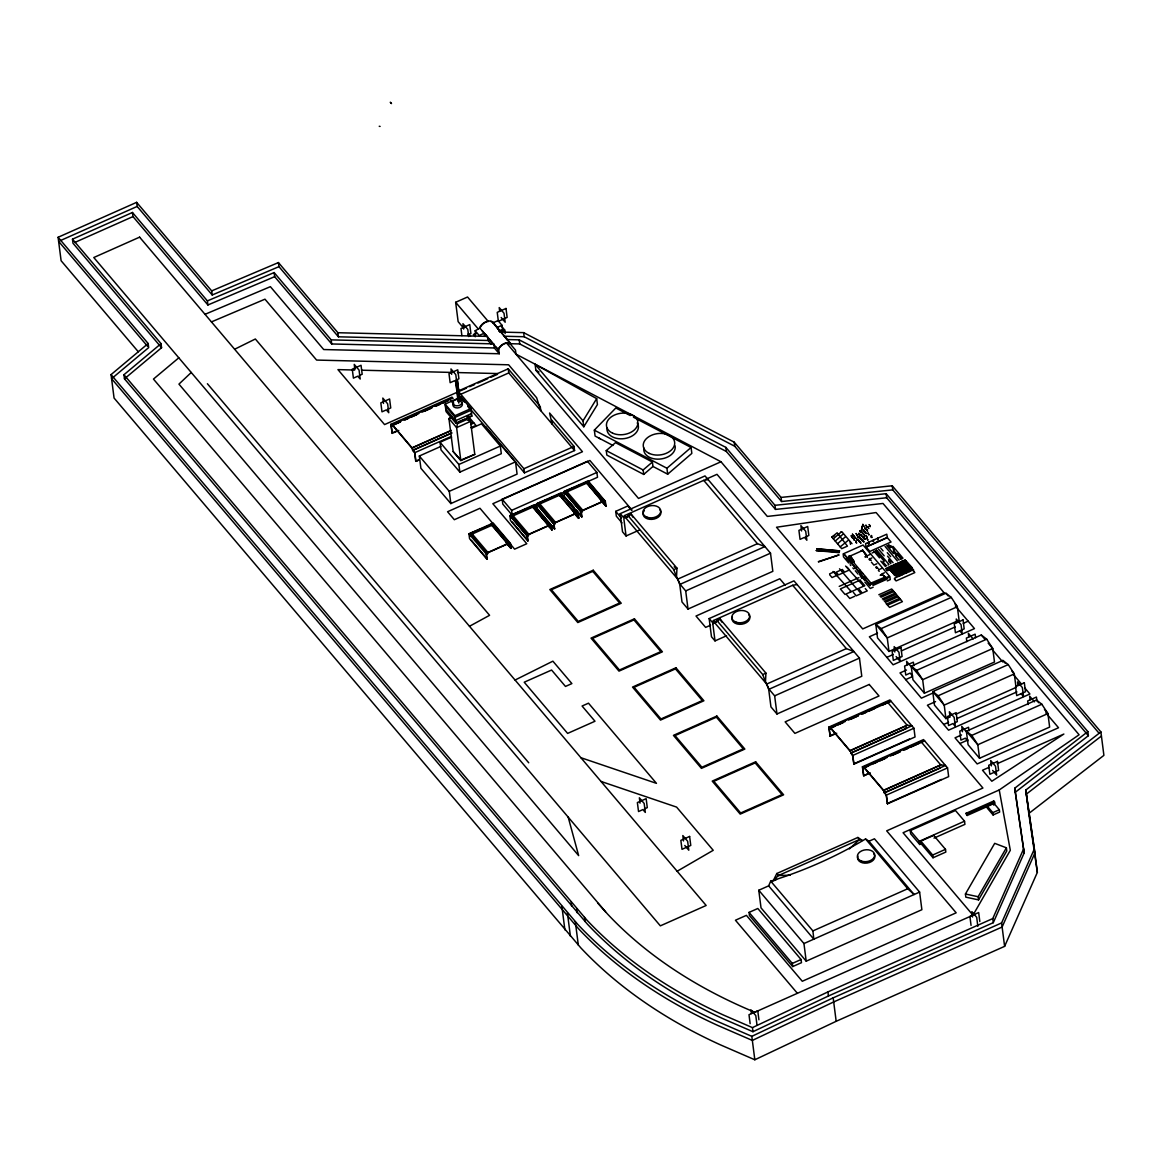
<?xml version="1.0" encoding="UTF-8"?>
<svg xmlns="http://www.w3.org/2000/svg" width="1162" height="1162" viewBox="0 0 1162 1162"><rect width="100%" height="100%" fill="white"/><g stroke="black" fill="none" stroke-linecap="round" stroke-linejoin="round"><path stroke-width="1.5" d="M868.29 544.005L868.668 542.378M868.697 542.102L868.711 543.831L868.668 542.117L868.275 542.785M873.432 541.695L873.432 539.981L873.054 540.926M877.76 539.633L877.76 538.384M877.717 539.793L877.717 538.064M688.02 609.062L685.696 590.906L680.104 584.312L676.516 576.933L676.981 568.203L631.111 514.098L627.916 515.521L626.376 517.802L624.517 515.594L623.326 517.322L620.203 513.648L705.014 475.926L770.508 553.17L772.832 571.341L688.02 609.062L681.992 601.96L679.785 584.718L677.882 579.315L625.04 517.003L623.849 518.731L626.057 535.972L639.231 530.119M776.971 713.991L774.647 695.835L769.055 689.24L765.467 681.862L765.932 673.132L720.077 619.026L716.867 620.45L715.342 622.73L713.468 620.523L712.277 622.251L709.154 618.576L793.966 580.855L859.459 658.099L861.783 676.269L776.971 713.991L770.943 706.888L768.736 689.647L766.833 684.244L713.991 621.931L712.8 623.66L715.008 640.901L726.54 635.774M833.314 538.79L841.346 531.876M837.541 543.772L845.253 536.917M840.17 546.881L848.115 540.446M848.551 556.54L850.177 555.625L854.361 561.943L852.429 562.408L854.07 561.638L850.163 555.712M861.027 550.89L862.683 550.105L866.867 556.438L864.92 556.903L866.576 556.119L862.669 550.192M453.224 418.669L457.465 423.665L456.608 427.616L460.82 460.559L474.779 454.357L470.552 421.414L467.269 417.536M457.334 379.916L460.094 401.82L457.32 379.916M861.725 528.376C862.756 520.416 860.868 536.742 861.71 528.463M888.015 565.052L888.959 564.514L876.685 550.047M398.784 430.448L392.219 433.368L391.158 425.089L449.462 399.22L453.122 398.479L451.974 397.128L390.839 424.333L391.972 425.684L392.364 424.624L412.031 447.835L414.834 452.643L415.952 461.372L419.264 459.905M828.782 727.136L829.929 728.487L830.307 727.427L849.988 750.623L852.588 755.576L853.91 764.175L915.046 736.969L913.928 728.24L889.932 699.931L828.782 727.136L830.162 736.171L836.727 733.251M845.282 721.471L830.525 728.037L830.133 729.097L829.102 727.877L887.405 702.022L891.065 701.282L882.815 704.956M911.473 746.817L924.691 740.935L921.03 741.676L863.932 767.08L863.54 768.126L862.407 766.789L923.543 739.584L947.538 767.893L948.657 776.623L887.521 803.828L886.199 795.229L883.498 790.538L864.136 767.69L887.1 757.479M864.136 767.69L863.744 768.75L862.712 767.53L863.787 775.824L870.338 772.904M486.558 554.376L488.084 552.647L507.634 543.961L508.288 544.702L510.249 543.831L511.106 548.304L510.481 543.467L493.167 523.045L468.94 533.823L469.564 538.66L486.878 559.082L486.558 554.376L468.94 533.823M527.475 536.176L529 534.447L548.551 525.747L549.205 526.502L551.166 525.631L535.377 506.995L533.416 507.867L532.748 507.111L513.197 515.812L511.672 517.54L527.475 536.176L527.795 540.882L510.481 520.46L509.871 515.623L534.099 504.845L554.506 529L554.172 524.294L538.384 505.659L539.909 503.93L559.459 495.23L560.113 495.985L562.088 495.114L577.877 513.749L578.734 518.223L578.11 513.386L560.796 492.964L536.568 503.742L537.193 508.578M554.172 524.294L555.712 522.566L575.248 513.865L575.916 514.621L577.877 513.749M581.407 512.181L582.932 510.452L602.482 501.766L603.136 502.507L605.097 501.635L589.308 483L587.333 483.871L586.679 483.131L567.129 491.817L565.603 493.545L581.407 512.181L581.726 516.887L564.412 496.464L563.788 491.628L588.016 480.85L605.329 501.272L605.954 506.109L601.175 500.909M868.944 841.244L874.449 838.79L919.621 892.082L921.873 909.701L806.21 961.163L761.023 907.871L758.771 890.252L768.634 885.865L770.711 881.145C803.726 870.963 835.986 856.801 865.545 838.964L868.944 841.244L914.116 894.537L907.74 888.741L865.545 838.964M205.02 314.321L270.383 286.665L323.704 349.544L499.268 353.756L494.358 347.961L331.707 343.967L274.653 276.672L207.911 304.981L207.388 300.9L132.453 212.486L72.48 239.169L161.039 343.632L123.942 374.73L124.465 378.812L587.376 924.124A551.921 375.006 -7.3 0 0 724.434 1019.335L752.961 1031.711L828.448 995.994L993.292 922.672L992.769 918.576L1023.606 848.928L1014.76 788.185L1087.85 731.61L886.156 493.69L774.981 505.325L725.887 447.414L519.196 339.856L506.545 339.536M993.292 922.672L1024.129 853.01L1023.606 848.928M491.192 344.228L488.025 340.481L338.418 336.806L278.953 266.664L212.21 294.988L211.687 290.892L136.637 202.348L58.1 237.28L148.155 343.516L111.058 374.614L114.065 398.043L580.797 947.843A562.568 382.225 -7.3 0 0 720.498 1044.885L754.821 1059.773L836.175 1021.296L1004.607 946.362L1001.6 922.933L1034.354 848.943L1025.785 790.058L1100.893 731.929L892.227 485.789L781.053 497.423L734.21 442.17L523.655 332.637L500.197 332.071L496.958 327.553L502.013 325.302L498.019 320.596L492.964 322.847M1004.607 946.362L1037.346 872.386L1034.354 848.943M776.826 873.504L773.689 879.823L778.54 875.509L859.56 839.472L862.233 840.431L857.846 837.453L776.826 873.504L778.54 875.509L790.276 875.218M897.224 573.157L896.047 575.451L894.203 574.667M901.102 571.443L899.911 573.737L898.066 572.953M904.573 569.903L903.382 572.183L901.538 571.413M908.016 568.363L906.839 570.658L904.995 569.874M911.328 566.882L910.151 569.177L908.306 568.407M891.428 566.838L890.382 568.77L888.654 568.116M895.292 565.11L894.246 567.056L892.518 566.402M898.763 563.57L897.718 565.516L895.989 564.863M902.22 562.03L901.175 563.977L899.432 563.323M905.532 560.563L904.486 562.495L902.758 561.842M891.995 567.448L890.92 569.409L889.206 568.784M895.858 565.734L894.784 567.681L893.084 567.071M899.33 564.18L898.255 566.141L896.556 565.531M902.787 562.655L901.712 564.601L899.998 563.991M906.099 561.173L905.024 563.134L903.324 562.51M876.744 550.483L875.93 550.933M892.765 568.291L891.646 570.266L889.903 569.612M896.628 566.562L895.51 568.538L893.781 567.884M900.1 565.022L898.981 566.998L897.253 566.344M903.542 563.483L902.438 565.458L900.695 564.805M906.868 562.016L905.75 563.991L904.007 563.338M896.686 572.575L895.452 574.754L893.622 573.984M900.565 570.862L899.315 573.026L897.485 572.256M904.021 569.307L902.787 571.486L900.957 570.716M907.478 567.782L906.244 569.946L904.399 569.177M910.79 566.301L909.556 568.479L907.725 567.71M597.878 903.252L607.77 914.276A527.984 358.738 -7.3 0 0 754.806 1012.247L972.972 915.191L1010.315 850.293L999.233 789.971L1079.091 734.762L883.004 503.451L767.327 516.422L720.992 461.764L515.986 354.149L507.068 343.632L519.719 343.937L726.41 451.51L775.504 509.421L886.679 497.772L1088.373 735.706L1015.283 792.266L1024.129 853.01M965.433 894.014L994.701 843.336L1006.394 847.81L1006.786 850.947L978.535 899.882L965.825 897.166L965.433 894.014L978.128 896.73L978.535 899.882M978.128 896.73L1006.394 847.81M893.52 569.119L892.372 571.108L890.6 570.426M897.398 567.405L896.236 569.395L894.464 568.712M900.87 565.865L899.708 567.855L897.936 567.158M904.312 564.325L903.164 566.315L901.392 565.633M907.624 562.844L906.476 564.848L904.704 564.151M897.689 573.665L896.396 575.858L894.595 575.132M901.552 571.951L900.259 574.144L898.458 573.403M905.024 570.397L903.731 572.605L901.93 571.864M908.481 568.872L907.188 571.065L905.372 570.324M911.792 567.39L910.5 569.583L908.699 568.857M894.203 569.874L893.012 571.878L891.225 571.167M898.081 568.145L896.875 570.15L895.089 569.438M901.552 566.606L900.347 568.61L898.56 567.898M904.995 565.066L903.804 567.071L902.017 566.359M908.306 563.599L907.115 565.603L905.329 564.892M894.885 570.615L893.665 572.634L891.85 571.907M898.763 568.886L897.529 570.92L895.728 570.179M902.22 567.346L901 569.365L899.185 568.639M905.677 565.807L904.443 567.84L902.642 567.1M908.989 564.34L907.769 566.359L905.953 565.633M583.789 426.788L583.019 420.847L596.672 398.624L535.101 364.316L535.856 370.242L583.789 426.788L597.428 404.55L596.672 398.624M895.524 571.297L894.261 573.345L892.445 572.59M899.388 569.583L898.124 571.617L896.309 570.876M902.859 568.029L901.596 570.077L899.78 569.336M906.302 566.504L905.038 568.538L903.223 567.797M909.628 565.022L908.364 567.071L906.549 566.315M896.149 571.995L894.856 574.043L893.026 573.287M900.013 570.266L898.72 572.329L896.89 571.573M903.484 568.726L902.191 570.774L900.361 570.019M906.941 567.187L905.634 569.249L903.818 568.494M910.253 565.72L908.96 567.768L907.13 567.012M833.052 571.457L851.092 591.429L850.264 591.574M839.53 568.799L857.135 589.279M845.587 566.054L863.642 586.026L862.8 586.185M612.926 445.438L595.089 436.07L594.334 430.143L615.831 407.978L630.24 415.546M191.236 372.494L178.948 384.114L578.647 855.61L568.189 817.147M849.364 848.928L859.56 839.472L857.846 837.453M857.091 589.236L856.743 588.931M835.246 541.071L842.726 534.433M900.259 559.227L901.044 559.125L893.244 549.917M652.971 466.456L643.719 474.43L606.825 455.068L606.259 450.609L615.526 442.649L652.405 462.011L652.971 466.456L667.685 474.183L691.84 453.398L691.07 447.472L633.45 417.216M643.719 474.43L643.138 469.971L652.405 462.011M667.685 474.183L666.93 468.242L691.07 447.472M124.465 378.812L161.562 347.714L161.039 343.632M178.803 357.823L153.457 379.073L605.605 911.865M831.861 537.076L837.163 532.806L847.447 546.111L841.695 548.667L831.861 537.076L834.606 535.638M626.376 517.802L631.111 514.098L632.796 517.105M715.342 622.73L720.077 619.026L721.747 622.033M1101.416 736.025L1026.307 794.154L1034.877 853.039L1002.123 927.015L833.691 1001.949L752.337 1040.426L718.014 1025.538A562.568 382.225 -7.3 0 1 578.313 928.496L111.581 378.696L148.678 347.598L148.155 343.516M677.141 871.239L713.221 850.308L676.589 807.096L601.015 781.445M469.477 626.289L489.58 615.308L255.35 338.999L234.622 349.254M515.057 680.046L552.88 661.178L571.878 683.59L565.473 686.437L551.587 670.038L524.222 682.21L567.622 733.411L594.988 721.239L582.089 706.031L588.495 703.184L656.457 783.348L580.884 757.697M123.942 374.73L586.854 920.043A551.921 375.006 -7.3 0 0 723.911 1015.239L752.439 1027.615L827.925 991.912L992.769 918.576M111.058 374.614L577.79 924.415A562.568 382.225 -7.3 0 0 717.491 1021.456L751.814 1036.344L833.169 997.853L1001.6 922.933M840.997 531.964L840.997 532.414M60.264 240.65L137.16 206.444L136.637 202.348M74.615 242.538L132.976 216.582L132.453 212.486M463.754 328.28L458.133 321.642L455.649 302.294L467.545 297.007L488.287 321.482M359.261 375.544L362.181 374.237L361.033 365.275L352.26 369.182L353.408 378.144L357.794 376.197L360.205 379.03L359.058 370.068L354.236 364.389L354.933 369.763M479.398 328.323A8.759 5.883 -40.3 0 1 485.774 321.816A8.759 5.883 -40.3 0 1 493.022 322.281L511.062 344.184A8.25 5.549 -40.3 0 0 504.293 343.821A8.25 5.549 -40.3 0 0 498.324 349.849L479.891 328.105A8.25 5.549 -40.3 0 1 488.447 321.337M490.814 321.467A8.25 5.549 -40.3 0 1 492.63 322.455L493.022 322.281M475.679 334.729L475.171 330.749L479.891 328.105M467.966 334.859L470.9 333.552L469.753 324.59L460.98 328.497L461.895 335.658M476.188 333.247L473.384 334.496L475.287 336.748M486.413 335.339L484.22 333.218L479.165 335.455L475.171 330.749M498.745 331.083L502.536 329.383L502.013 325.302M499.98 332.129L504.7 330.023L501.519 326.261M387.817 409.227L390.737 407.935L389.59 398.973L380.831 402.865L381.978 411.827L386.365 409.881L388.762 412.728L387.614 403.751L382.806 398.072L383.489 403.461M455.983 380.09L458.903 378.797L457.755 369.821L448.997 373.728L450.144 382.69L454.531 380.744L456.927 383.576L455.78 374.614L450.972 368.935L451.655 374.324M464.408 402.037L458.627 395.225L458.104 391.1L508.23 368.804L540.257 406.569L540.78 410.694L536.641 397.767L508.636 364.795L316.601 360.075L264.965 299.186L211.44 321.903M466.412 388.166L384.564 424.58L337.953 369.618L354.25 370.01M469.695 386.714L474.604 384.535M477.872 383.068L487.706 378.71M490.974 377.243L497.525 374.338M458.627 395.225L508.767 372.915L508.23 368.804M394.208 424.508L400.774 421.588M404.056 420.136L418.828 413.556M422.096 412.103L431.944 407.717M435.227 406.264L448.358 400.425M391.972 425.684L400.236 422.009M405.204 419.802L408.501 418.335M411.813 416.853L416.766 414.66M425.031 410.97L431.639 408.036M436.592 405.828L439.904 404.361M443.201 402.894L448.169 400.687M445.104 404.1L461.053 396.997L470.9 408.617L471.859 416.098L455.911 423.186L446.063 411.58L445.104 404.1L454.952 415.705L455.911 423.186M393.613 432.322L396.91 430.855M452.047 417.202L448.939 418.581L453.165 451.524L460.82 460.559M454.952 415.705L470.9 408.617M471.525 413.599L455.591 420.688L445.743 409.068M458.191 422.082L464.408 419.308M457.465 423.665L466.499 419.656L470.552 421.414L456.608 427.616L448.939 418.581L452.163 417.419M412.031 447.835L451.19 430.405M391.158 425.089L392.19 426.294L392.567 425.234L411.929 448.082L451.306 430.565M412.786 450.231L450.798 433.324M470.625 424.493L473.936 423.026L470.726 422.634M411.929 448.082L412.684 450.478L452.062 432.961M414.834 452.643L451.19 436.476M471.017 427.645L475.984 425.437L468.155 416.214M471.54 428.241L481.489 423.81L500.328 446.034L501.316 453.688L459.861 472.121L441.023 449.897L440.035 442.257L451.64 437.086M485.571 426.541L515.521 461.866L517.09 474.111L450.841 503.582L420.891 468.257L419.322 456.012L440.863 446.426M415.952 461.372L418.974 459.6M453.165 451.524L460.791 460.108L474.779 454.357M459.861 472.121L458.874 464.48L500.328 446.034M450.841 503.582L449.273 491.337L515.521 461.866M574.043 446.426L574.565 450.536L524.44 472.847L523.902 468.722L574.043 446.426L551.587 419.932L552.11 424.057L549.568 413.004L582.452 451.727L447.573 511.73L454.327 519.704L479.979 508.288L514.621 549.147L526.778 543.743L492.848 503.712L589.889 460.486L632.099 510.191M598.648 437.943L600.246 438.786M518.789 512.297L512.224 515.216L502.783 504.076L502.158 499.239L587.449 461.299L596.89 472.44L597.515 477.277L522.072 510.844M512.224 515.216L511.614 510.379L596.89 472.44M487.59 553.911L470.102 533.314L491.599 524.57L491.105 523.96L508.419 544.382L510.481 543.467M528.507 535.711L511.019 515.1L532.516 506.356L549.335 526.183L551.398 525.268L552.023 530.104L548.377 526.226M555.218 523.83L537.73 503.233L559.212 494.489L558.733 493.879L576.047 514.301L578.11 513.386M582.438 511.716L564.95 491.119L586.447 482.375L603.267 502.187L605.329 501.272M494.46 525.195L492.485 526.066L491.831 525.326L472.28 534.012L470.755 535.74M548.682 525.442L528.812 534.273L527.17 536.045L527.795 540.882M602.613 501.447L582.743 510.278L581.102 512.05L581.726 516.887M554.506 529L553.882 524.164L555.523 522.392L575.393 513.56L576.047 514.301M720.992 461.764L638.519 498.454L515.986 354.149L515.463 350.067L508.767 342.18M621.99 522.871L616.339 516.189L615.715 511.353L627.814 505.978L631.213 509.973M624.517 515.594L703.722 480.356L708.137 479.601M705.494 479.441L716.983 474.328L982.921 788.025L886.679 830.845L956.166 912.809L802.288 981.265L746.411 915.351L735.444 920.231L797.393 993.307M627.916 515.521L673.786 569.627L676.981 568.203L674.134 566.882M678.201 578.923L757.406 543.685L764.916 546.59L680.104 584.312M805.92 536.757L808.839 535.45L807.692 526.488L798.919 530.38L800.066 539.357L804.453 537.396L806.864 540.243L805.716 531.281L800.894 525.602L801.591 530.976M685.696 590.906L770.508 553.17M866.01 546.91L887.202 537.483L891.036 542L869.844 551.427L866.01 546.91L865.588 543.613L886.78 534.186L887.347 537.657L866.155 547.084M848.58 556.743L862.727 550.439M850.773 559.329L847.897 560.607L846.401 558.835L849.277 557.557L851.31 559.968L848.434 561.246M713.468 620.523L792.673 585.285L797.088 584.53M712.8 623.66L716.097 622.193M872.11 552.996L877.063 550.788M710.563 625.2L705.639 627.393L696.009 616.034L779.775 578.763L785.12 585.082M849.916 562.989L852.792 561.711M867.201 555.726L870.135 554.419M829.595 573.883L834.505 571.704M839.472 570.702L836.204 572.169L838.514 574.899L843.438 572.706L841.114 569.976M871.892 557.949L868.958 559.256L869.772 560.215M856.467 567.506L853.591 568.784L852.879 567.942M876.831 563.773L873.897 565.081L871.427 562.176M862.625 573.287L859.749 574.565L861.855 578.531M839.225 586.374L858.892 577.63M878.98 569.612L881.929 568.305M904.37 560.273L885.633 568.61L887.419 570.702L906.157 562.364L905.59 561.711L900.899 563.788M898.923 564.107L897.34 563.904M888.407 569.351L891.53 567.957M884.471 572.779L881.537 574.086L885.357 576.977L883.657 577.587M882.161 574.827L880.215 575.263L881.885 574.507L885.386 576.991L870.934 583.092M873.258 584.297L888.886 577.354L888.77 576.425L870.004 584.762L844.149 554.259L870.12 585.692M872.938 585.459L887.085 579.155M873.17 587.202L870.294 588.48L864.862 582.075M887.318 580.913L890.252 579.606L889.874 576.628L863.09 545.036L843.133 553.911L843.51 556.888L848.652 562.96M912.417 570.222L911.85 569.554L912.867 569.104L913.434 569.758L894.696 578.11L894.871 579.504M854.68 596.28L849.771 598.474L846.822 595.002M878.835 594.741L891.69 589.018L902.395 601.655L889.569 607.406L886.025 603.499M880.012 596.135L892.866 590.427M880.956 597.239L893.81 591.516M882.336 598.866L895.19 593.157M883.265 599.97L896.12 594.261M884.384 601.291L897.238 595.569M885.313 602.395L898.168 596.672M886.693 604.022L899.548 598.299M887.637 605.126L900.492 599.403M716.867 620.45L762.737 674.57L765.932 673.132M945.883 593.23L875.799 624.401L877.528 637.938L888.988 651.446L959.071 620.261L957.343 606.738L951.286 597.399L945.883 593.23L948.177 595.932M888.988 651.446L887.245 637.923L875.799 624.401L881.188 628.584L951.286 597.399M877.499 633.145L869.365 636.776L893.113 664.795L974.468 628.598L955.367 606.07M767.152 683.852L846.357 648.614L853.881 651.519L769.055 689.24M774.647 695.835L859.459 658.099M886.809 657.358L893.331 654.467M901.465 650.851L955.149 626.957M963.283 623.34L968.178 621.176M981.294 635.004L911.211 666.175L912.94 679.712L924.4 693.22L994.483 662.035L992.755 648.512L986.698 639.173L981.294 635.004L984.737 639.056M906.52 670.038L900.013 672.929L921.393 698.159L934.408 692.363M924.4 693.22L922.657 679.697L911.211 666.175L916.6 670.358L986.698 639.173M905.677 679.61L912.185 676.72M644.373 808.941L647.292 807.634L646.145 798.672L637.372 802.564L638.534 811.541L642.906 809.58L645.317 812.427L644.169 803.465L639.361 797.786L640.044 803.16M848.565 720.019L858.413 715.632M861.696 714.165L886.316 703.228M829.929 728.487L834.882 726.279M838.194 724.797L843.147 722.604M851.412 718.929L858.021 715.981M862.974 713.773L866.286 712.306M869.583 710.839L874.55 708.631M829.9 735.866L834.868 733.658M955.716 714.281L1016.024 687.454L1014.295 673.931L1008.238 664.591L1002.835 660.423L932.752 691.593L934.48 705.116L945.941 718.639L949.194 717.186M945.941 718.639L944.212 705.102L932.752 691.593L938.155 695.762L1008.238 664.591M935.541 701.63L927.407 705.247L948.555 730.186L1029.91 694.005L1025.058 688.267M849.988 750.623L907.086 725.233L911.879 725.829L850.744 753.034L852.792 755.445L853.91 764.175M850.628 753.281L906.433 728.458L905.677 726.061L849.887 750.884L830.525 728.037M852.792 755.445L913.928 728.24M853.649 763.87L909.439 739.047M943.704 724.463L948.584 722.299M956.718 718.668L1016.924 691.898M954.394 722.924L957.314 721.631L956.166 712.669L947.393 716.562L948.541 725.524L952.927 723.577L955.338 726.424L954.191 717.448L949.369 711.769L950.066 717.157M890.382 756.012L900.23 751.64M903.513 750.173L918.285 743.607M865.196 767.399L868.508 765.932M873.461 763.724L876.758 762.257M880.07 760.776L885.023 758.583M893.287 754.893L899.896 751.959M904.849 749.751L908.161 748.284M863.787 775.824L868.479 773.311M1036.446 700.047L966.363 731.232L968.091 744.755L979.537 758.278L1049.635 727.092L1047.906 713.57L1041.835 704.23L1036.446 700.047L1038.741 702.763M961.54 734.936L955.033 737.826L977.169 763.942L1058.524 727.746L1045.844 712.8M979.537 758.278L977.808 744.74L966.363 731.232L971.752 735.401L1041.835 704.23M959.885 743.549L968.019 739.933M883.599 790.276L940.697 764.886L945.49 765.482L884.355 792.673L883.599 790.276L863.932 767.08M883.498 790.538L939.288 765.714L940.043 768.111L884.253 792.934M887.521 803.828L886.403 795.098L947.538 767.893M887.26 803.523L941.409 779.426M989.022 767.356L982.515 770.246L991.825 781.242L1063.869 734.05L997.156 763.739M771.612 881.697L776.521 879.503M999.233 789.971L903.077 832.733L972.972 915.191M921.19 843.815L933.013 857.759L945.839 852.051L945.49 849.335L933.667 835.391L920.841 841.099L921.19 843.815L919.708 844.469L910.645 833.779L910.238 830.627L955.469 810.51L964.533 821.2L964.925 824.352L934.016 838.107M966.218 813.255L993.757 800.996L994.541 801.925L994.701 803.218L967.162 815.477L966.218 813.255L967.162 815.477M967.002 814.184L994.541 801.925M966.377 814.547L972.855 811.657M979.334 808.781L984.199 806.617M990.678 803.741L993.917 802.288L993.757 800.996M986.974 805.789L993.525 802.869L999.335 809.74L999.64 812.049L993.089 814.954L987.279 808.098L986.974 805.789L992.798 812.645L993.089 814.954M749.04 912.402L757.813 908.495L801.068 959.521L801.475 962.673L792.702 966.581L749.446 915.554L749.04 912.402L792.295 963.429L792.702 966.581M919.708 844.469L919.316 841.317L964.533 821.2M992.798 812.645L999.335 809.74M933.013 857.759L932.665 855.043L945.49 849.335M768.634 885.865L813.821 939.157L812.906 930.922L907.74 888.741M806.21 961.163L803.944 943.544L919.621 892.082M792.295 963.429L801.068 959.521M211.687 290.892L278.43 262.568L337.895 332.724L338.418 336.806M207.388 300.9L274.13 272.576L331.185 339.87L331.707 343.967M818.397 561.609L839.08 554.899L818.513 561.929M467.226 416.795L471.859 416.098M504.337 336.239L524.178 336.733L734.733 446.252L781.576 501.519L892.75 489.87L1099.078 733.251M337.895 332.724L487.503 336.399M331.185 339.87L493.835 343.879L494.358 347.961M361.498 370.199L452.062 372.436M457.494 372.566L497.351 373.554M839.211 551.935L816.261 550.57M816.29 550.599L839.153 552.662M886.04 565.574L885.255 566.388L880.796 561.13M379.233 126.28L380.09 126.426M871.776 537.41C869.394 537.759 872.081 532.748 871.82 537.541M594.334 430.143L666.93 468.242M606.259 450.609L643.138 469.971M535.856 370.242L539.008 372M870.687 582.787L848.536 556.409M904.966 559.939L912.257 567.898M901.654 561.42L908.945 569.365M898.197 562.96L905.488 570.905M894.725 564.5L902.017 572.445M890.862 566.214L898.153 574.173M866.867 556.438L867.418 557.44M508.419 544.382L507.765 543.642L487.895 552.473L486.253 554.245L486.878 559.082M876.395 566.562L878.167 568.639M875.756 567.288L876.627 568.291M871.224 583.426L870.527 582.685M864.644 580.332L862.538 577.848L865.399 576.57L865.632 578.313M955.048 604.037L957.343 606.738L887.245 637.923L881.188 628.584M988.165 643.109L992.755 648.512L922.657 679.697L916.6 670.358M1002.835 660.423L1005.13 663.124M1012 671.229L1014.295 673.931L944.212 705.102L938.155 695.762M1044.464 709.517L1047.906 713.57L977.808 744.74L971.752 735.401M991.52 648.716L1002.748 661.962M1013.424 674.541L1021.558 684.157M1034.456 701.848L1029.648 696.169L1030.113 699.756M1021.093 693.685L1023.504 696.517L1022.357 687.555L1017.534 681.876L1017.999 685.464M973.16 638.969L968.353 633.29L968.803 636.878M892.953 546.372L902.99 558.21M913.041 570.498L914.828 572.59L896.091 580.927L894.304 578.836M904.385 560.767L905.968 560.97L905.401 560.302L886.664 568.639L886.853 570.034M890.891 545.748L894.232 549.699M897.587 553.635L902.046 558.907M903.949 561.871L910.848 570.005M888.785 544.658L891.007 547.287M902.191 561.173L909.076 569.307M910.209 571.196L908.611 570.992L909.178 571.66M887.826 545.341L890.063 547.97M893.404 551.921L896.759 555.872M901.785 561.914L902.351 562.582L900.768 562.379M959.812 630.821L962.209 633.668L961.061 624.691L956.253 619.012L956.704 622.6M886.766 545.646L893.447 553.533M895.684 556.162L899.025 560.113M900.637 563.352L907.537 571.472M885.066 546.416L897.325 560.897M898.865 562.655L905.764 570.789M906.781 572.721L905.183 572.517L905.75 573.186M887.274 552.676L890.629 556.613M897.195 564.877L904.08 573.011M895.423 564.195L902.308 572.314M903.353 574.246L901.756 574.043L902.322 574.711M880.84 548.275L883.062 550.904M887.536 556.162L893.099 562.742M894.929 564.964L895.495 565.633L893.898 565.429M888.712 559.576L890.949 562.205M893.723 566.417L900.608 574.551M878.603 549.248L884.18 555.828M888.639 561.086L890.876 563.715M891.951 565.734L898.851 573.868M899.925 575.771L898.328 575.568L898.894 576.236M891.501 566.49L892.067 567.158L890.47 566.954M889.845 568.145L896.744 576.279M888.088 567.448L894.972 575.582M873.94 551.238L879.518 557.818M882.873 561.754L886.214 565.705M864.789 552.88L866.315 554.681M869.539 558.486L871.209 560.447M878.385 570.368L879.213 571.355M841.884 531.746L851.993 543.656M860.025 570.237L860.955 572.808M850.134 564.703L850.845 565.531M855.29 570.774L858.079 574.086M847.171 567.23L849.495 569.961L844.571 572.154L842.261 569.424M865.269 588.568L867.23 590.892L862.306 593.07L859.372 589.599M858.224 590.165L861.173 593.637L856.249 595.815L853.315 592.344M834.621 572.634L836.945 575.364L832.036 577.543L829.712 574.812M911.386 666.973L906.578 661.294L907.043 664.882M966.566 732.045L961.744 726.366L962.441 731.755M896.105 656.559L900.114 661.28L898.967 652.318L894.159 646.638L894.842 652.027M912.533 675.935L910.136 673.103L905.75 675.049L904.602 666.073L913.361 662.18L913.826 665.768M967.714 741.022L965.302 738.175L960.916 740.121L959.768 731.159L968.542 727.267L968.992 730.854M992.638 770.421L996.647 775.156L995.5 766.194L990.692 760.514L991.375 765.889M993.917 802.288L994.701 803.218M703.722 480.356L757.406 543.685M792.673 585.285L846.357 648.614M887.405 702.022L907.086 725.233M921.03 741.676L940.697 764.886M501.156 317.487L505.165 322.223L504.017 313.261L499.21 307.581L499.66 311.155M535.101 364.316L583.019 420.847M492.63 322.455L511.062 344.184M884.355 792.673L886.403 795.098M920.841 841.099L932.665 855.043M910.238 830.627L919.316 841.317M482.23 330.85L492.906 343.444M496.159 347.278L498.324 349.849M455.649 302.294L478.163 328.846M508.767 372.915L574.565 450.536M468.257 333.581L470.508 336.239M615.715 511.353L621.38 518.02M603.267 502.187L585.953 481.765L586.447 482.375M586.679 483.131L605.954 506.109M626.057 535.972L622.527 531.818L620.203 513.648M715.008 640.901L711.478 636.747L709.154 618.576M566.577 491.206L582.932 510.452M563.788 491.628L581.102 512.05M569.583 502.129L574.086 507.46M576.352 510.118L581.988 516.77M559.459 495.23L575.916 514.621M574.115 512.776L578.734 518.223M573.955 513.008L578.473 518.339M458.104 391.1L523.902 468.722M467.865 406.119L524.44 472.847M467.821 406.351L471.104 410.23L455.155 417.318L445.307 405.698M539.357 503.32L555.712 522.566M449.462 399.22L451.771 401.95M536.568 503.742L553.882 524.164M552.516 526.226L554.768 528.884M549.335 526.183L532.022 505.76L532.516 506.356M532.748 507.111L549.205 526.502M502.158 499.239L511.614 510.379M512.645 515.202L529 534.447M509.871 515.623L527.17 536.045M512.268 522.13L528.056 540.766M440.035 442.257L458.874 464.48M491.831 525.326L508.288 544.702M506.487 542.857L511.106 548.304M506.327 543.104L510.844 548.42M419.322 456.012L449.273 491.337M412.684 450.478L414.631 452.773L415.691 461.067M392.219 433.368L390.839 424.333M770.711 881.145L812.906 930.922M471.728 533.402L488.084 552.647M471.351 540.33L487.139 558.966M758.771 890.252L803.944 943.544M684.781 845.471L688.79 850.206L687.643 841.244L682.835 835.565L683.517 840.939M137.16 206.444L212.21 294.988M132.976 216.582L207.911 304.981M207.402 383.736L528.739 762.795M161.562 347.714L73.003 243.265L72.48 239.169M58.623 241.376L147.501 346.218M138.293 351.766L61.107 260.724L58.1 237.28M875.393 550.672L884.224 561.275M390.984 103.157L390.301 102.227L391.507 103.592M762.737 674.57L765.467 681.862M673.786 569.627L676.516 576.933M1029.038 815.288L1037.346 872.386M458.816 403.112L455.954 383.126L458.017 401.486M1100.893 731.929L1103.9 755.358L1028.777 813.502L1025.785 790.058M1087.85 731.61L1088.373 735.706M1036.896 700.642L1036.431 697.055L1027.673 700.962L1028.138 704.55M1014.76 788.185L1015.283 792.266M975.601 637.764L975.136 634.176L966.377 638.083L966.828 641.671M993.525 802.869L993.815 805.179M979.813 921.51L978.665 912.548L969.907 916.44L971.054 925.402M977.838 926.303L976.69 917.326L971.882 911.647L972.565 917.036M913.434 569.772L913.608 571.167M892.227 485.789L892.75 489.87M886.156 493.69L886.679 497.772M850.148 541.957L850.453 544.339M862.407 766.789L863.526 775.519M829.102 727.877L830.162 736.171M781.053 497.423L781.576 501.519M774.981 505.325L775.504 509.421M833.169 997.853L836.175 1021.296M827.925 991.912L828.448 995.994M734.21 442.17L734.733 446.252M725.887 447.414L726.41 451.51M758.917 1019.786L757.769 1010.809L748.996 1014.716L750.144 1023.678M756.941 1024.564L755.794 1015.603L750.972 1009.923L751.436 1013.511M752.439 1027.615L752.961 1031.711M751.814 1036.344L754.821 1059.773M605.097 501.635L605.692 506.225M551.166 525.631L551.761 530.221M523.655 332.637L524.178 336.733M519.196 339.856L519.719 343.937M584.471 917.384L584.994 921.466M504.7 330.023L505.15 333.552M576.613 908.64L577.136 912.722M575.306 921.64L578.313 945.084M571.167 902.278L571.689 906.36M498.745 349.66L499.268 353.756M567.405 912.853L570.411 936.281M561.885 906.418L564.892 929.847M487.677 337.721L488.025 340.481M484.22 333.218L484.554 335.862M468.693 336.559L467.778 329.383L462.955 323.704L463.653 329.078M461.053 396.997L461.256 398.61M278.43 262.568L278.953 266.664M274.13 272.576L274.653 276.672M637.226 422.866A15.803 10.734 -7.3 0 1 624.764 438.539A15.803 10.734 -7.3 0 1 607.087 427.674M675.093 445.83A15.803 10.734 -7.3 0 1 659.522 459.106A15.803 10.734 -7.3 0 1 643.893 447.995M497.83 350.067A8.759 5.883 -40.3 0 1 504.192 343.56A8.759 5.883 -40.3 0 1 511.454 344.01M659.842 509.74A8.976 6.101 -7.3 0 1 654.133 519.036A8.976 6.101 -7.3 0 1 643.065 513.706M643.414 512.108A8.976 6.101 -7.3 0 1 644.358 510.583M461.982 403.025A4.779 3.239 -7.3 0 1 457.203 407.949A4.779 3.239 -7.3 0 1 453.79 403.054M873.824 853.809A8.715 5.926 -7.3 0 1 867.172 863.046A8.715 5.926 -7.3 0 1 857.89 856.103M748.793 614.669A8.976 6.101 -7.3 0 1 741.937 624.183A8.976 6.101 -7.3 0 1 732.365 617.037M816.886 548.9L839.734 550.89L816.901 548.798M851.252 535.784L852.24 537.672L851.252 535.784M852.458 534.23L853.445 536.118L852.501 534.171M853.242 538.151L854.23 540.039L853.242 538.151M854.215 536.132L855.203 538.021L854.259 536.074M856.191 533.561L857.178 535.45L856.191 533.561M855.653 541.245L856.641 543.133L855.682 541.172M856.365 538.427L857.353 540.315L856.365 538.427M857.483 535.987L858.471 537.875L857.527 535.914M858.645 533.474L859.633 535.362L858.674 533.416M859.822 530.918L860.81 532.806L859.865 530.86M858.253 539.807L859.241 541.695L858.297 539.734M859.619 537.12L860.606 539.008L859.72 537.004M862.872 524.396L863.86 526.284L862.872 524.396M860.911 534.709L861.899 536.597L860.955 534.651M859.909 541.448L860.897 543.337L859.953 541.39M862.088 532.138L863.076 534.026L862.131 532.08M861.289 538.834L862.277 540.737L861.289 538.834M863.439 530.119L864.426 532.007L863.439 530.119M862.64 536.423L863.627 538.311L862.64 536.423M864.601 527.577L865.588 529.465L864.601 527.577M863.845 534.157L864.833 536.045L863.889 534.099M865.951 525.253L866.939 527.141L865.951 525.253M862.872 540.025L863.86 541.928L862.872 540.025M865.182 531.804L866.169 533.707L865.225 531.746M864.165 537.396L865.153 539.284L864.165 537.396M866.532 529.218L867.52 531.107L866.532 529.218M867.811 526.706L868.798 528.594L867.854 526.633M866.198 535.842L867.186 537.73L866.3 535.711M869.263 524.658L870.251 526.546L869.263 524.658M866.852 538.151L867.84 540.039L866.852 538.151M868.014 533.126L869.002 535.014L868.116 532.995M139.6 237.15L93.788 257.528L660.35 925.853L706.162 905.474L139.6 237.15M505.993 308.467L497.234 312.36L498.382 321.337L507.14 317.429L505.993 308.467M593.245 570.222L549.829 589.541L577.804 622.556L621.234 603.238L593.245 570.222M592.78 571.355L551.413 589.744L578.269 621.423L619.636 603.02L592.78 571.355M634.423 618.809L591.008 638.127L618.997 671.128L662.413 651.809L634.423 618.809M633.958 619.927L592.605 638.33L619.462 670.009L660.815 651.606L633.958 619.927M860.098 580.143L840.358 588.931L845.05 594.465L864.789 585.677L860.098 580.143M675.935 667.772L632.52 687.076L660.495 720.091L703.911 700.773L675.935 667.772M675.471 668.891L634.103 687.294L660.96 718.973L702.327 700.57L675.471 668.891M944.067 592.736L862.712 628.918L776.506 527.243L876.09 512.544L944.067 592.736M716.867 716.053L673.452 735.372L701.427 768.372L744.857 749.069L716.867 716.053M716.402 717.172L675.035 735.575L701.892 767.254L743.259 748.851L716.402 717.172M900.942 647.524L892.184 651.432L893.331 660.394L902.09 656.501L900.942 647.524M963.037 619.912L954.278 623.805L955.425 632.767L964.184 628.874L963.037 619.912M869.234 684.462L785.149 721.863L794.91 733.382L879.009 695.98L869.234 684.462M755.649 761.793L712.219 781.111L740.209 814.112L783.624 794.808L755.649 761.793M755.184 762.911L713.817 781.314L740.673 812.993L782.026 794.59L755.184 762.911M1024.332 682.762L1015.559 686.669L1016.706 695.631L1025.48 691.739L1024.332 682.762M689.618 836.451L680.859 840.358L682.007 849.32L690.765 845.428L689.618 836.451M997.475 761.4L988.717 765.308L989.864 774.27L998.623 770.362L997.475 761.4M649.413 453.47A15.803 10.734 -7.3 0 0 674.585 444.567A15.803 10.734 -7.3 0 0 652.942 434.704A15.803 10.734 -7.3 0 0 649.413 453.47M612.606 433.15A15.803 10.734 -7.3 0 0 637.778 424.246A15.803 10.734 -7.3 0 0 616.136 414.384A15.803 10.734 -7.3 0 0 612.606 433.15M647.176 517.264A8.976 6.101 -7.3 0 0 660.757 511.236A8.976 6.101 -7.3 0 0 647.51 506.632A8.976 6.101 -7.3 0 0 647.176 517.264M454.632 405.407A4.779 3.239 -7.3 0 0 462.113 402.546A4.779 3.239 -7.3 0 0 455.417 399.743A4.779 3.239 -7.3 0 0 454.632 405.407M861.536 861.115A8.715 5.926 -7.3 0 0 874.71 855.247A8.715 5.926 -7.3 0 0 861.855 850.787A8.715 5.926 -7.3 0 0 861.536 861.115M736.127 622.193A8.976 6.101 -7.3 0 0 749.708 616.165A8.976 6.101 -7.3 0 0 736.461 611.561A8.976 6.101 -7.3 0 0 736.127 622.193"/></g></svg>
